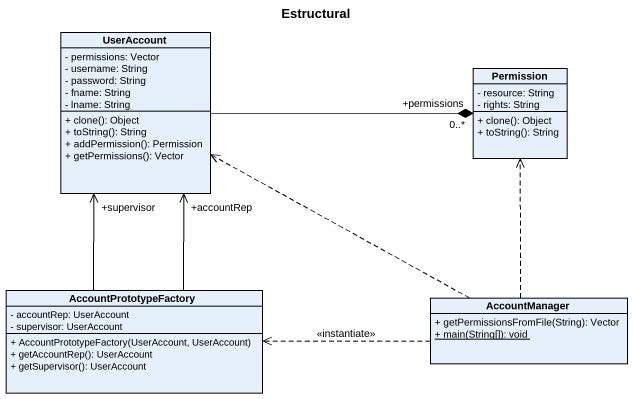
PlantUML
@startuml
title Estructural
hide circle
hide empty members
skinparam classAttributeIconSize 0
class UserAccount {
  - permissions: Vector
  - username: String
  - password: String
  - fname: String
  - lname: String
  + clone(): Object
  + toString(): String
  + addPermission(): Permission
  + getPermissions(): Vector
}
class Permission {
  - resource: String
  - rights: String
  + clone(): Object
  + toString(): String
}
class AccountPrototypeFactory {
  - accountRep: UserAccount
  - supervisor: UserAccount
  + AccountPrototypeFactory(UserAccount, UserAccount)
  + getAccountRep(): UserAccount
  + getSupervisor(): UserAccount
}
class AccountManager {
  + getPermissionsFromFile(String): Vector
  {static} + main(String[]): void
}
UserAccount -right-* "+permissions\n0..*" Permission
AccountPrototypeFactory -up-> "+accountRep" UserAccount
AccountPrototypeFactory -up-> "+supervisor" UserAccount
AccountManager .left.> UserAccount
AccountManager .up.> Permission
AccountManager .left.> AccountPrototypeFactory : <<instantiate>>
@enduml
